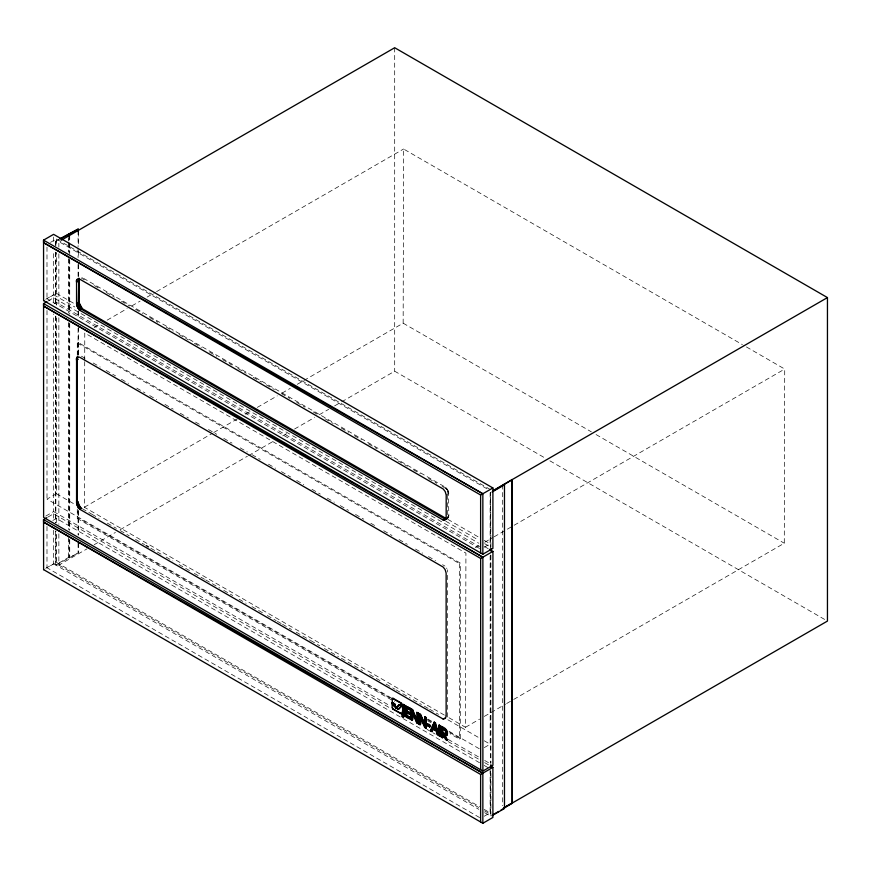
<?xml version="1.0" encoding="UTF-8"?>
<svg xmlns="http://www.w3.org/2000/svg" width="871" height="871" viewBox="0 0 871 871"><rect width="100%" height="100%" fill="white"/><g stroke="black" fill="none" stroke-linecap="round" stroke-linejoin="round"><path stroke-width="0.65" stroke-dasharray="4.36 3.27" d="M444.308 715.058L84.356 507.238L84.716 361.639M84.716 360.278L84.781 333.06L465.92 553.107L465.484 727.285L445.484 715.733M297.272 384.307L403.153 323.185L403.578 149.006L742.364 344.6M513.716 699.435L784.281 543.232L784.717 369.054L743.54 345.275M448.358 491.2L448.837 515.686L447.487 518.016L447.476 491.712L448.358 491.2L445.876 487.488L82.32 277.631L80.437 277.316M447.433 716.996L447.411 569.776M447.52 518.332L448.369 517.505M50.507 242.367L56.365 238.981L490.133 489.415M55.548 245.393L55.548 241.311L58.934 239.351M55.548 241.311L59.337 239.503M82.32 277.631L81.439 278.132L86.153 280.854M45.782 299.265L53.599 294.746L53.599 250.456M479.583 548.512L46.99 298.72L56.365 293.298L56.365 252.557M48.036 300.996L53.621 297.773L478.8 543.243M54.035 303.761L56.386 302.411L479.594 546.748M94.199 327.627L100.078 324.23M107.133 320.158L127.133 308.617M131.837 305.895L140.079 301.137M147.134 297.065L155.365 292.308M156.54 291.633L403.578 149.006M77.279 355.216L77.279 342.967L78.161 342.455L460.28 563.069L460.28 738.586L459.398 739.098L449.991 733.665M391.449 698.03L47.001 499.127L56.386 493.715L56.386 315.977M45.793 516.078L53.621 511.56L53.621 314.006M48.014 517.004L53.599 513.781L390.437 708.254M52.848 520.444L56.365 518.419L479.562 762.746M84.356 507.238L212.578 433.214M213.754 432.528L237.282 418.951M245.513 414.193L250.217 411.471M257.283 407.399L277.283 395.859M281.986 393.137L290.217 388.379M77.279 508.958L77.279 518.485L78.161 517.973L390.905 698.542M45.782 568.306L53.599 563.787L53.599 530.004M479.583 817.564L46.99 567.761L56.365 562.35L56.365 531.724M78.357 543.308L78.357 552.835L55.875 565.148L55.875 531.147M55.548 530.962L55.548 564.952L69.103 557.124L69.724 557.484L78.357 552.835M58.858 533.847L58.858 565.105L87.144 548.774M94.21 544.691L115.418 532.453M120.133 529.731L247.397 456.252M248.573 455.577L274.496 440.606M282.748 435.848L288.639 432.441M294.529 429.044L314.562 417.47M319.276 414.748L328.705 409.316M334.595 405.908L340.485 402.511M341.661 401.825L394.694 371.209L545.213 458.113M445.876 487.488L444.994 488L441.466 485.953M446.311 487.923L445.44 488.435L446.736 488.413M447.139 488.925L446.257 489.426L447.498 489.469M447.237 491.124L448.108 490.613M447.672 492.3L448.554 491.788M447.825 492.877L448.696 492.376M447.912 493.443L448.794 492.942M446.202 495L448.837 493.476M447.955 516.187L448.837 515.686M447.923 516.71L448.805 516.198M447.825 517.189L448.707 516.677M447.683 517.624L448.565 517.113M447.248 518.343L448.13 517.842M475.326 547.674L478.854 545.638M484.733 542.241L492.975 537.483M494.151 536.808L512.965 525.942M514.14 525.257L784.717 369.054M484.276 547.162L490.133 543.776L490.133 492.126M77.279 342.967L459.398 563.581L460.28 563.069M465.484 727.285L479.605 719.13M484.309 716.419L505.485 704.193M506.661 703.507L512.54 700.121M484.309 747.59L490.166 744.204L490.166 555.567M484.276 816.214L490.133 812.828L490.133 770.182M403.153 323.185L591.365 431.853M596.069 434.564L784.281 543.232M549.917 460.835L825.098 619.706M486.911 488.762L58.858 241.626L58.858 247.059M94.384 285.601L99.087 288.323M106.153 292.395L114.384 297.153M121.45 301.224L129.681 305.982M135.56 309.379L142.626 313.451M149.681 317.523L157.923 322.281M166.154 327.039L173.209 331.111M179.099 334.508L188.506 339.94M194.385 343.337L201.451 347.409M209.682 352.167L216.748 356.239M222.628 359.636L232.034 365.069M237.925 368.466L246.155 373.213M253.221 377.295L261.452 382.042M266.156 384.764L274.398 389.522M281.453 393.594L289.695 398.341M296.75 402.424L304.981 407.171M313.222 411.929L317.926 414.65M324.981 418.722L333.223 423.48M341.454 428.227L348.52 432.299M354.399 435.696L361.454 439.779M368.52 443.851L376.751 448.609M384.993 453.356L392.048 457.438M397.927 460.824L407.345 466.257M413.224 469.654L420.29 473.737M428.521 478.484L436.752 483.242M56.365 293.298L75.178 304.164M447.814 519.345L479.562 537.668M484.254 540.379L490.133 543.776M53.599 294.746L74.808 306.984M445.789 521.206L478.767 540.249M484.657 543.656L490.547 547.053M484.69 546.65L488.228 548.686M81.449 356.195L84.977 358.242M93.208 362.989L100.263 367.061M106.142 370.458L115.56 375.891M121.439 379.288L128.494 383.371M136.736 388.118L144.967 392.875M149.67 395.586L156.726 399.669M164.967 404.416L173.198 409.174M180.253 413.246L188.495 418.004M195.55 422.076L201.43 425.473M208.485 429.545L216.727 434.302M223.782 438.374L232.013 443.132M240.254 447.89L247.31 451.962M252.013 454.673L260.244 459.431M268.486 464.189L275.541 468.26M281.42 471.657L290.827 477.09M296.717 480.487L303.772 484.559M312.003 489.317L320.245 494.064M327.3 498.147L334.355 502.219M340.234 505.615L348.476 510.362M355.531 514.445L363.762 519.192M370.817 523.275L375.532 525.986M383.763 530.744L391.994 535.491M399.06 539.574L407.29 544.321M415.521 549.078L422.577 553.15M428.467 556.547L435.522 560.619M442.577 564.702L444.929 566.052M56.386 493.715L75.189 504.57M82.244 508.653L91.651 514.075M92.032 514.315L99.087 518.387M107.329 523.144L116.333 528.338M120.263 530.613L129.267 535.807M135.56 539.443L144.553 544.625M150.846 548.273L161.004 554.13M166.143 557.102L172.763 560.913M179.078 564.571L191.576 571.779M194.375 573.401L204.511 579.248M205.687 579.923L219.786 588.067M223.782 590.375L232.72 595.535M239.068 599.204L246.134 603.276M252.013 606.673L263.282 613.184M267.31 615.503L276.216 620.653M277.392 621.339L282.095 624.05M282.596 624.333L291.502 629.483M296.205 632.194L310.305 640.337M310.827 640.631L319.711 645.77M324.415 648.492L338.525 656.636M341.41 658.291L351.449 664.105M354.355 665.76L362.586 670.518M369.642 674.59L382.021 681.753M386.114 684.105L394.944 689.222M396.12 689.897L410.23 698.041M413.17 699.718L421.401 704.476M424.34 706.185L429.044 708.907M429.643 709.234L438.451 714.329M447.846 719.762L479.594 738.096M484.298 740.807L490.166 744.204M427.89 719.076L432.593 721.787M449.044 731.292L479.616 748.94M427.356 719.577L432.06 722.299M449.697 732.478L460.28 738.586M77.279 518.485L394.737 701.765M427.65 720.763L431.178 722.799M53.621 511.56L390.469 706.076M448.173 739.403L478.8 757.084M484.69 760.481L489.404 763.203M426.942 729.332L431.657 732.043M432.833 732.729L435.195 734.09M448.151 741.569L478.767 759.251M484.657 762.648L490.547 766.045M484.254 765.457L488.958 768.168M56.365 562.35L479.562 806.72M484.254 809.431L490.133 812.828M58.858 565.105L478.68 807.482M484.559 810.879L490.438 814.276M53.599 563.787L478.767 809.301M484.657 812.697L490.906 816.312L490.906 771.434M446.562 568.034L446.888 568.6M502.687 484.82L502.687 805.74M490.906 547.064L490.58 492.474L490.58 548.229M490.906 555.219L490.906 763.279M490.58 555.023L490.58 763.083M490.58 771.238L490.58 816.116M459.398 563.581L459.398 739.098M394.694 47.731L394.694 371.209M78.357 231.904L78.357 245.502M78.357 250.946L78.357 257.74M78.357 264.544L78.357 276.782M78.357 310.773L78.357 317.577M78.357 327.093L78.357 354.29M78.357 510.678L78.357 535.153M78.161 342.455L78.161 354.704M78.161 511.168L78.161 517.973M78.074 230.38L78.074 246.7M78.074 248.061L78.074 257.576M78.074 264.381L78.074 276.619M78.074 311.97L78.074 317.414M78.074 328.291L78.074 355.488M78.074 510.515L78.074 534.99M78.074 543.145L78.074 552.671M69.724 235.203L69.724 241.996M69.724 243.357L69.724 254.234M69.724 259.678L69.724 314.072M69.724 323.587L69.724 530.287M69.724 539.802L69.724 557.484M69.136 235.867L69.103 241.637M69.136 242.671L69.103 252.514M69.136 258.992L69.103 312.351M69.136 322.901L69.103 529.927M69.136 539.116L69.136 558.159M68.559 238.262L68.559 240.973M68.559 242.334L68.559 251.861M68.559 258.654L68.559 313.048M68.559 322.575L68.559 529.263M68.559 537.429L68.559 557.821M58.858 253.864L58.858 306.864M58.858 317.741L58.858 524.331M56.365 238.981L56.365 244.413M56.386 302.411L56.386 305.122M56.365 518.419L56.365 522.415M55.875 241.507L55.875 245.578M55.875 252.383L55.875 305.416M55.875 316.293L55.875 522.992M55.548 252.187L55.548 305.22M55.548 316.097L55.548 522.796M53.599 237.032L53.599 243.738M53.621 297.773L53.621 303.184M53.599 513.781L53.599 520.542M46.99 247.114L46.99 298.72M47.001 310.533L47.001 499.127M46.99 526.498L46.99 567.761"/><path stroke-width="1.31" d="M392.113 707.72L392.364 698.422L401.324 703.409C402.925 705.935 403.306 712.707 401.324 713.893L392.777 708.961L392.418 707.535M392.418 704.987L392.429 702.44L394.977 704.53M392.483 708.7L401.629 713.719C403.73 713.36 403.11 705.401 401.64 703.235L393.093 698.302L392.113 698.956M445.625 733.589L445.506 731.019L442.577 728.679L442.577 732.707C447.215 736.714 446.986 728.167 442.577 728.679M401.912 716.583L403.828 716.691L404.34 715.298L404.362 705.26L403.066 704.519C404.547 708.907 402.195 714.71 402.424 716.822C407.563 716.681 403.131 707.709 404.667 705.085L403.066 704.519M401.912 715.233L403.349 714.449L403.382 704.334M446.812 735.08L444.689 735.059L446.997 734.939L446.42 730.388L441.292 726.588L441.292 736.986C445.223 740.862 441.532 727.035 442.577 737.726M446.681 735.124C449.556 731.64 444.569 726.958 441.292 726.588M79.196 278.676L76.561 280.201L76.561 303.837L77.661 307.496L79.686 310.228L443.23 520.085L446.322 518.604L82.32 308.704L79.261 302.89L79.261 278.448M435.141 725.663L435.707 729.343L433.388 728.004L434.847 724.487M433.388 728.004L434.466 725.597M438.853 735.222L435.446 722.854L434.259 722.168L430.546 730.78L431.929 731.586L433.235 728.918L436.458 730.78L437.46 734.416L438.853 735.222L437.144 734.601L436.153 730.965L432.92 729.092M431.929 731.586L433.235 728.918M430.546 730.78L434.259 722.168M398.254 705.564L399.92 704.563L402.293 705.956L400.671 706.392L398.417 709.266L395.162 707.698L396.936 707.742L399.168 704.759L402.293 705.956M398.657 705.183L397.252 707.557L395.717 707.644M399.103 708.842L401.781 706.087M397.47 707.328L396.359 707.981M429.61 726.915C432.811 725.532 425.647 721.83 426.953 725.369L429.61 726.915L430.666 725.739M78.847 278.219L78.325 302.825L79.109 305.863L81.439 309.216L444.994 519.072L446.268 518.996M443.687 520.129L445.201 519.639L446.159 517.722L446.202 495L445.19 491.56L443.23 489.012L79.686 279.145L77.421 278.992L76.496 280.44A4.464 2.58 60 0 0 76.561 282.15L79.196 280.625M60.066 238.698L78.074 229.019L78.357 231.904M60.491 238.839L78.357 229.182M61.21 240.265L394.694 47.731L827.45 297.588L827.45 621.067L503.394 808.157M46.914 301.638L43.561 303.576L43.615 517.396L482.882 771.053L492.932 765.239L492.932 551.408L489.404 549.372M76.561 303.837L79.207 302.313M76.626 304.415L79.261 302.89M76.735 305.013L79.37 303.5M76.888 305.634L79.522 304.11M77.094 306.254L79.74 304.73M77.356 306.875L79.99 305.351M77.661 307.496L80.295 305.971M77.998 308.094L80.633 306.57M78.379 308.672L81.014 307.147M78.782 309.227L81.428 307.703M79.228 309.749L81.863 308.225M79.686 310.228L82.32 308.704M78.314 357.252L76.561 358.264L76.561 502.828L77.661 506.476L79.686 509.219L443.176 719.076L445.429 718.346L446.137 716.191L446.137 573.064L445.125 569.623L443.176 567.075L79.686 357.219L77.421 357.066L76.496 358.504A4.464 2.58 60 0 0 76.561 360.213L78.314 359.2M46.903 517.646L43.55 519.584L43.604 569.634M76.561 502.828L78.325 501.816M76.626 503.405L78.379 502.393M77.105 505.245L78.858 504.233L78.651 503.601M77.356 505.866L79.119 504.853M77.661 506.476L79.413 505.463L79.751 506.062L77.998 507.085M78.379 507.662L80.132 506.65M78.782 508.218L80.546 507.194M79.228 508.729L80.981 507.717M79.686 509.219L81.449 508.196M492.899 487.967L53.599 234.343L43.55 240.146L43.604 242.682L480.618 495L492.899 487.967L492.899 548.414L482.85 554.217L43.55 300.549M503.852 484.472L504.472 484.831L504.472 808.484L503.852 808.125L512.192 803.302L512.192 479.66L492.877 491.146M492.79 490.798L827.45 297.588M443.23 520.085L445.876 518.561M492.039 492.017L504.472 484.831M444.112 520.107L446.747 518.583M444.874 519.856L446.638 518.844M482.882 771.053L482.882 557.211L43.561 303.576L43.615 306.113L480.65 558.431L492.932 551.408M392.135 698.771L392.941 698.237M396.24 707.023L393.757 705.978L392.113 702.614L393.975 705.695L395.88 706.925M392.113 702.614L394.661 703.735M395.935 707.208L394.726 703.888M394.868 705.183L395.576 706.599M395.194 706.958L395.978 706.566M398.406 705.27L399.582 704.563M395.423 707.045L396.065 706.719M400.475 706.599L401.977 705.684M401.509 706.076L402.13 705.815M397.873 709.255L398.417 709.266M398.091 709.277L398.668 709.092M405.222 705.76L410.361 708.373L410.056 709.898L406.507 707.862L406.507 710.997C411.188 711.879 412.288 716.898 406.507 712.347L406.507 715.559C412.865 717.682 410.829 721.155 405.222 716.169L405.222 705.76L410.361 708.373M406.507 707.862L410.361 709.723M406.507 710.997L410.361 712.859M401.618 713.98L402.228 713.578M412.19 720.186C410.306 698.88 415.805 724.139 410.905 719.446L411.21 708.863L412.625 709.68L416.556 718.978M406.507 712.347L410.361 714.22M402.402 715.396L403.208 714.939M410.905 709.038L412.625 709.68M403.088 716.953L404.079 716.55M405.222 716.169L410.361 718.771M406.507 715.559L410.361 717.421M417.046 720.143L416.741 712.413L418.33 712.979L418.026 723.561L416.686 722.788L412.19 712.151M416.741 712.413L418.33 712.979M418.875 713.643L420.595 714.274L425.015 724.748L420.279 714.46L418.875 713.643L418.875 724.041C423.774 728.744 418.276 703.485 420.16 724.792M410.905 719.446L412.506 720.012M424.7 724.922L424.7 717.007L426.3 717.573L425.995 728.156L424.656 727.383L420.16 716.757M416.686 722.788L418.33 723.376M424.7 717.007L426.3 717.573M418.875 724.041L419.18 713.469M426.953 725.369L429.926 726.73M424.656 727.383L426.3 727.982M433.954 722.353L435.446 722.854M443.176 719.076L444.929 718.052M438.973 725.249L440.574 725.815L440.269 736.398L438.973 735.657L438.973 725.249L440.574 725.815M442.577 732.707L442.882 728.504M438.973 735.657L440.574 736.224M443.753 733.393L445.702 733.578M441.292 736.986L442.882 737.552L442.577 733.839L443.47 734.003L445.386 738.216M445.386 733.763L445.93 733.415M447.193 734.688L446.29 735.331M445.56 739.446L447.476 740.208L445.56 739.446L443.154 734.177M482.85 823.269L482.85 773.208L43.55 519.584L43.604 522.121L480.618 774.428L492.899 767.405L492.899 817.455L482.85 823.269L43.55 569.601M503.841 807.798L510.754 803.802M492.877 814.788L498.648 811.456M500.956 810.128L503.264 808.8M492.039 815.659L504.472 808.484M398.33 709.092L395.597 707.59M43.604 242.682L482.85 493.77L482.85 554.217M43.615 306.113L482.882 557.211M43.604 522.121L482.85 773.208M482.85 493.77L43.55 240.146L43.604 300.582M146.143 545.551L148.495 546.912M426.953 723.953L430.361 725.924M433.693 727.829L436.012 729.169M442.882 733.665L443.47 734.003M430.851 730.606L432.234 731.4M490.547 766.045L492.899 767.405M512.192 803.302L511.908 479.496M442.882 732.522L444.068 733.208M444.994 734.884L447.476 740.208M444.689 735.059L447.171 740.383M420.475 716.572L424.46 726.022M412.321 709.854L416.741 720.328M412.506 711.977L417.002 722.603M435.13 723.028L438.549 735.407M434.542 724.672L435.707 729.343M490.906 548.425L490.906 551.136M490.906 764.64L490.906 767.351M480.618 495L480.618 552.933M480.65 558.431L480.65 769.757M480.618 774.428L480.618 821.984M441.597 726.403L441.597 736.812M440.269 725.989L440.269 736.398M439.289 725.075L439.289 735.472M427.258 723.779L427.258 725.195M425.995 717.748L425.995 728.156M425.015 716.833L425.015 724.748M418.026 713.153L418.026 723.561M411.21 708.863L411.21 719.272M410.056 708.548L410.056 709.898M410.056 713.044L410.056 714.394M410.056 717.606L410.056 718.956M406.822 707.677L406.822 710.823M406.822 712.173L406.822 715.374M77.279 356.577L77.279 504.875M68.559 234.179L68.559 236.901"/></g></svg>
